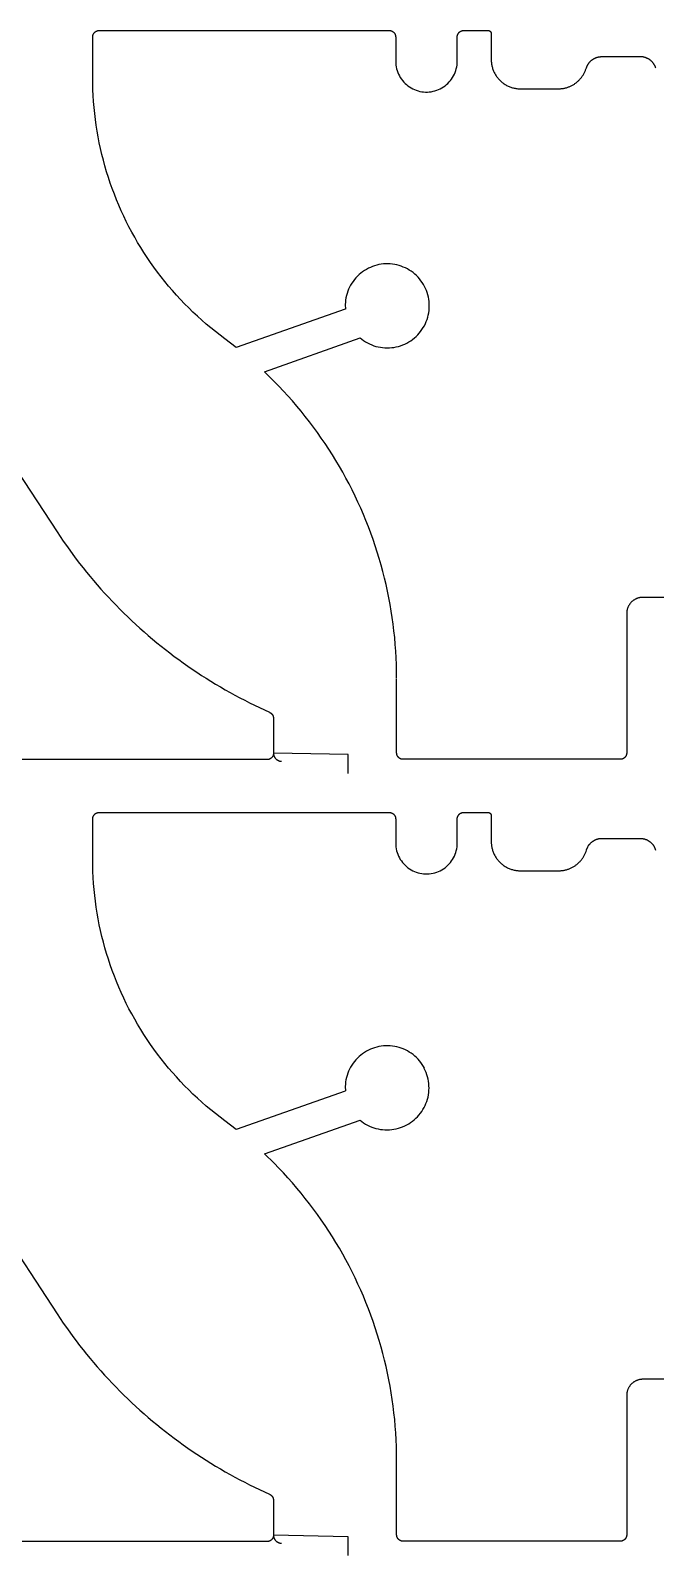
# Model space of a CAD drawing. Extents: x 15 to 3256, y 15 to 486.
# Drawn here: x 2785.3 to 2978.2, y 15 to 485.8 of the extents above; entities that cross this region are included whole.
import ezdxf

# ---------------------------------------------------------------- set-up
doc = ezdxf.new("R2010")
doc.units = 0

msp = doc.modelspace()

# ---------------------------------------------------------------- linework, layer by layer
at = {"layer": 'Layer 0', "color": 1}
for p, q in [((2806.5, 485.800018), (2896, 485.800018)), ((2919, 485.800018), (2926.5, 485.800018)), ((2804.5, 471.200012), (2804.5, 483.800018)), ((2898, 483.800018), (2898, 476.300018)), ((2917, 476.300018), (2917, 483.800018)), ((2927.5, 484.800018), (2927.5, 476.800018)), ((2961.600098, 477.800018), (2973.400146, 477.800018)), ((2936.5, 467.800018), (2948.199951, 467.800018)), ((2882.400146, 399.800018), (2848.800049, 387.899994)), ((2857.5, 380.399994), (2887, 390.899994)), ((2848.800049, 387.899994), (2845.300049, 390.600006)), ((2770, 366.899994), (2793.5, 331)), ((3016.300049, 310.800018), (2974.300049, 310.800018)), ((2969.300049, 305.800018), (2969.300049, 262.800018)), ((2898.300049, 262.800018), (2898.300049, 285.800018)), ((2860.300049, 273.5), (2860.300049, 262.700012)), ((2858.300049, 260.700012), (2771.800049, 260.700012)), ((2883.300049, 262.300018), (2860.300049, 262.700012)), ((2883.300049, 256.399994), (2883.300049, 262.300018)), ((2967.300049, 260.800018), (2900.300049, 260.800018)), ((2804.5, 229.800003), (2804.5, 242.400009)), ((2806.5, 244.400009), (2896, 244.400009)), ((2898, 242.400009), (2898, 234.900009)), ((2917, 234.900009), (2917, 242.400009)), ((2919, 244.400009), (2926.5, 244.400009)), ((2927.5, 243.400009), (2927.5, 235.400009)), ((2961.600098, 236.400009), (2973.400146, 236.400009)), ((2936.5, 226.400009), (2948.199951, 226.400009)), ((2882.400146, 158.400009), (2848.800049, 146.5)), ((2848.800049, 146.5), (2845.300049, 149.199997)), ((2857.5, 139), (2887, 149.400009)), ((2770, 125.5), (2793.5, 89.599998)), ((3016.300049, 69.400002), (2974.300049, 69.400002)), ((2969.300049, 64.400002), (2969.300049, 21.4)), ((2898.300049, 21.4), (2898.300049, 44.400002)), ((2860.300049, 32.100002), (2860.300049, 21.300001)), ((2858.300049, 19.300001), (2771.800049, 19.300001)), ((2883.300049, 20.800001), (2860.300049, 21.300001)), ((2883.300049, 15), (2883.300049, 20.800001)), ((2967.300049, 19.4), (2900.300049, 19.4))]:
    msp.add_line(p, q, dxfattribs=at)
for points in [[(2804.5, 483.800018), (2804.500977, 483.861603), (2804.503906, 483.923126), (2804.508545, 483.984558), (2804.515137, 484.045807), (2804.523682, 484.106812), (2804.533936, 484.167511), (2804.546387, 484.227875), (2804.560303, 484.287842), (2804.576416, 484.347351), (2804.593994, 484.406311), (2804.61377, 484.464722), (2804.63501, 484.522491), (2804.658203, 484.57959), (2804.683105, 484.635925), (2804.709717, 484.691498), (2804.738037, 484.746216), (2804.768066, 484.800018), (2804.799561, 484.852875), (2804.832764, 484.904755), (2804.867676, 484.955566), (2804.904053, 485.00528), (2804.941895, 485.053864), (2804.981201, 485.101257), (2805.021973, 485.1474), (2805.064209, 485.192291), (2805.107666, 485.23584), (2805.152588, 485.278046), (2805.19873, 485.318817), (2805.246094, 485.358185), (2805.294678, 485.396057), (2805.344482, 485.432404), (2805.395264, 485.467224), (2805.447021, 485.500458), (2805.5, 485.532074), (2805.553711, 485.562042), (2805.608398, 485.590332), (2805.664063, 485.616943), (2805.720459, 485.641815), (2805.777588, 485.664948), (2805.835205, 485.68634), (2805.893799, 485.705902), (2805.952637, 485.723663), (2806.012207, 485.739624), (2806.072021, 485.753723), (2806.132568, 485.765961), (2806.193115, 485.776337), (2806.25415, 485.784851), (2806.31543, 485.791473), (2806.376953, 485.796234), (2806.5, 485.800018)], [(2896, 485.800018), (2896.061523, 485.799072), (2896.123047, 485.796234), (2896.184326, 485.791504), (2896.245605, 485.784882), (2896.306641, 485.776367), (2896.367188, 485.766022), (2896.42749, 485.753784), (2896.487549, 485.739685), (2896.546875, 485.723755), (2896.605957, 485.706024), (2896.664307, 485.686462), (2896.721924, 485.665131), (2896.779053, 485.642029), (2896.835449, 485.617188), (2896.890869, 485.590607), (2896.945557, 485.562347), (2896.999512, 485.53241), (2897.052246, 485.500824), (2897.104004, 485.467651), (2897.154785, 485.432861), (2897.20459, 485.396545), (2897.253174, 485.358734), (2897.300537, 485.319427), (2897.34668, 485.278687), (2897.391602, 485.236542), (2897.435059, 485.193024), (2897.477295, 485.148193), (2897.518066, 485.102081), (2897.557373, 485.054749), (2897.595215, 485.006226), (2897.631592, 484.956573), (2897.666504, 484.905792), (2897.699707, 484.854004), (2897.731445, 484.801178), (2897.761475, 484.747437), (2897.789795, 484.69278), (2897.816406, 484.637268), (2897.841309, 484.580963), (2897.864502, 484.523926), (2897.885742, 484.466217), (2897.905273, 484.407867), (2897.923096, 484.348938), (2897.939209, 484.28949), (2897.953369, 484.229584), (2897.965576, 484.16925), (2897.976074, 484.108582), (2897.984619, 484.047638), (2897.991211, 483.98645), (2897.996094, 483.925079), (2898, 483.802032)], [(2917, 483.800018), (2917.000977, 483.861603), (2917.003906, 483.923126), (2917.008545, 483.984558), (2917.015137, 484.045807), (2917.023682, 484.106812), (2917.033936, 484.167511), (2917.046387, 484.227875), (2917.060303, 484.287842), (2917.076416, 484.347351), (2917.093994, 484.406311), (2917.11377, 484.464722), (2917.13501, 484.522491), (2917.158203, 484.57959), (2917.183105, 484.635925), (2917.209717, 484.691498), (2917.238037, 484.746216), (2917.268066, 484.800018), (2917.299561, 484.852875), (2917.332764, 484.904755), (2917.367676, 484.955566), (2917.404053, 485.00528), (2917.441895, 485.053864), (2917.481201, 485.101257), (2917.521973, 485.1474), (2917.564209, 485.192291), (2917.607666, 485.23584), (2917.652588, 485.278046), (2917.69873, 485.318817), (2917.746094, 485.358185), (2917.794678, 485.396057), (2917.844482, 485.432404), (2917.895264, 485.467224), (2917.947021, 485.500458), (2918, 485.532074), (2918.053711, 485.562042), (2918.108398, 485.590332), (2918.164063, 485.616943), (2918.220459, 485.641815), (2918.277588, 485.664948), (2918.335205, 485.68634), (2918.393799, 485.705902), (2918.452637, 485.723663), (2918.512207, 485.739624), (2918.572021, 485.753723), (2918.632568, 485.765961), (2918.693115, 485.776337), (2918.75415, 485.784851), (2918.81543, 485.791473), (2918.876953, 485.796234), (2919, 485.800018)], [(2926.5, 485.800018), (2926.530762, 485.79953), (2926.561523, 485.798126), (2926.592285, 485.795746), (2926.622803, 485.79245), (2926.65332, 485.788208), (2926.683594, 485.78302), (2926.713867, 485.776886), (2926.743652, 485.769867), (2926.773438, 485.761902), (2926.802979, 485.753021), (2926.832031, 485.743256), (2926.861084, 485.732574), (2926.889648, 485.721039), (2926.917725, 485.708588), (2926.945557, 485.695313), (2926.9729, 485.681183), (2926.999756, 485.666199), (2927.026123, 485.650421), (2927.052002, 485.63382), (2927.077393, 485.616455), (2927.102295, 485.598297), (2927.126465, 485.579376), (2927.150391, 485.559723), (2927.17334, 485.539337), (2927.195801, 485.51828), (2927.217529, 485.496521), (2927.23877, 485.474121), (2927.259033, 485.45105), (2927.278809, 485.427399), (2927.297607, 485.403137), (2927.315918, 485.378296), (2927.333252, 485.352905), (2927.349854, 485.326996), (2927.365723, 485.300598), (2927.380615, 485.273712), (2927.394775, 485.246399), (2927.408203, 485.218628), (2927.420654, 485.190491), (2927.432129, 485.161987), (2927.442871, 485.133118), (2927.452637, 485.103943), (2927.46167, 485.074493), (2927.469482, 485.044769), (2927.476563, 485.014801), (2927.48291, 484.98465), (2927.488037, 484.954315), (2927.492188, 484.923828), (2927.495605, 484.893219), (2927.498047, 484.862549), (2927.5, 484.801025)], [(2898, 476.300018), (2898.018066, 475.714996), (2898.072021, 475.132202), (2898.161865, 474.553833), (2898.287109, 473.982117), (2898.447266, 473.419189), (2898.641846, 472.867188), (2898.870117, 472.328217), (2899.131104, 471.804321), (2899.423828, 471.297485), (2899.747314, 470.809631), (2900.100098, 470.342651), (2900.480957, 469.898254), (2900.888428, 469.478149), (2901.321045, 469.083984), (2901.7771, 468.717163), (2902.255127, 468.37915), (2902.752686, 468.071198), (2903.268555, 467.794464), (2903.800293, 467.550049), (2904.346191, 467.338806), (2904.904053, 467.161621), (2905.47168, 467.019073), (2906.047119, 466.911804), (2906.62793, 466.840118), (2907.212158, 466.804382), (2907.797363, 466.804688), (2908.381592, 466.841003), (2908.962402, 466.913239), (2909.537598, 467.021118), (2910.105225, 467.164185), (2910.662842, 467.341949), (2911.208496, 467.553741), (2911.73999, 467.798706), (2912.255371, 468.075928), (2912.75293, 468.384369), (2913.230469, 468.72287), (2913.686035, 469.090149), (2914.118408, 469.484772), (2914.525391, 469.905243), (2914.906006, 470.350006), (2915.258301, 470.817383), (2915.581055, 471.305542), (2915.873291, 471.812653), (2916.133789, 472.336792), (2916.361572, 472.876007), (2916.55542, 473.428192), (2916.715088, 473.991272), (2916.839844, 474.563141), (2916.929199, 475.141571), (2917, 476.309509)], [(2927.5, 476.800018), (2927.50415, 476.522858), (2927.51709, 476.245972), (2927.53833, 475.969604), (2927.568115, 475.694031), (2927.606445, 475.419495), (2927.65332, 475.146271), (2927.708252, 474.874634), (2927.771729, 474.604797), (2927.843506, 474.337067), (2927.923584, 474.071655), (2928.011719, 473.808838), (2928.107666, 473.548859), (2928.211914, 473.291962), (2928.32373, 473.038391), (2928.443604, 472.788391), (2928.570801, 472.542175), (2928.705811, 472.300018), (2928.848145, 472.062134), (2928.997559, 471.828735), (2929.154297, 471.600067), (2929.317871, 471.376312), (2929.488281, 471.157715), (2929.665283, 470.944458), (2929.848877, 470.736755), (2930.038818, 470.534821), (2930.234863, 470.338806), (2930.436768, 470.148956), (2930.644531, 469.965393), (2930.857666, 469.7883), (2931.076172, 469.617859), (2931.300049, 469.454254), (2931.528809, 469.297607), (2931.762207, 469.148071), (2932, 469.005798), (2932.242188, 468.870911), (2932.488281, 468.743561), (2932.738281, 468.62384), (2932.991943, 468.511871), (2933.248779, 468.407776), (2933.508789, 468.311646), (2933.771729, 468.223541), (2934.037109, 468.143585), (2934.304688, 468.071838), (2934.574463, 468.008392), (2934.846191, 467.953278), (2935.119385, 467.906525), (2935.394043, 467.868225), (2935.669678, 467.838409), (2935.946045, 467.817078), (2936.5, 467.800018)], [(2956.900146, 474.299988), (2956.938721, 474.415802), (2956.97998, 474.53064), (2957.02417, 474.644409), (2957.071289, 474.75705), (2957.121094, 474.8685), (2957.173584, 474.978668), (2957.229004, 475.087524), (2957.286865, 475.194946), (2957.347412, 475.300934), (2957.410645, 475.405365), (2957.476318, 475.50824), (2957.544678, 475.609406), (2957.615234, 475.708893), (2957.688477, 475.80658), (2957.76416, 475.902435), (2957.842041, 475.996399), (2957.922363, 476.088379), (2958.004639, 476.178375), (2958.089355, 476.266266), (2958.17627, 476.352081), (2958.265137, 476.435699), (2958.356201, 476.51709), (2958.448975, 476.596191), (2958.543945, 476.672974), (2958.640625, 476.747406), (2958.739258, 476.819427), (2958.8396, 476.888947), (2958.94165, 476.955994), (2959.045166, 477.020508), (2959.150391, 477.082428), (2959.25708, 477.141724), (2959.365234, 477.198334), (2959.474854, 477.252289), (2959.585449, 477.303497), (2959.69751, 477.351959), (2959.810791, 477.397644), (2959.925049, 477.440491), (2960.040527, 477.48053), (2960.156738, 477.51767), (2960.273926, 477.551941), (2960.391846, 477.583282), (2960.510498, 477.611725), (2960.629883, 477.637207), (2960.749756, 477.659729), (2960.870361, 477.67926), (2960.991211, 477.695831), (2961.112549, 477.709381), (2961.234131, 477.71994), (2961.355957, 477.727509), (2961.600098, 477.733521)], [(2973.400146, 477.800018), (2973.524414, 477.798462), (2973.648682, 477.793854), (2973.772705, 477.786133), (2973.896484, 477.77533), (2974.02002, 477.761444), (2974.143311, 477.744507), (2974.265869, 477.724487), (2974.387939, 477.701447), (2974.509521, 477.675385), (2974.630371, 477.646301), (2974.750488, 477.614227), (2974.869873, 477.579163), (2974.988037, 477.541138), (2975.105469, 477.500214), (2975.221924, 477.45636), (2975.336914, 477.409637), (2975.450928, 477.360077), (2975.563721, 477.307678), (2975.675049, 477.252502), (2975.785156, 477.19458), (2975.893555, 477.133942), (2976.000488, 477.070618), (2976.105957, 477.004639), (2976.209473, 476.936096), (2976.311523, 476.86496), (2976.411621, 476.791351), (2976.51001, 476.71524), (2976.606445, 476.636719), (2976.700684, 476.555847), (2976.792969, 476.472626), (2976.883301, 476.387146), (2976.971436, 476.299469), (2977.057373, 476.209595), (2977.140869, 476.117645), (2977.222168, 476.023621), (2977.30127, 475.927612), (2977.377686, 475.829681), (2977.451904, 475.729858), (2977.523438, 475.628235), (2977.592529, 475.524872), (2977.658936, 475.4198), (2977.722656, 475.313141), (2977.783691, 475.204895), (2977.842285, 475.095184), (2977.897949, 474.98407), (2977.950928, 474.871582), (2978.000977, 474.757813), (2978.048096, 474.642822), (2978.092529, 474.526733), (2978.172607, 474.291351)], [(2845.299805, 390.600098), (2843.828613, 391.70163), (2842.37793, 392.830048), (2840.948242, 393.984894), (2839.539795, 395.165833), (2838.153564, 396.372467), (2836.789551, 397.60437), (2835.448486, 398.861115), (2834.130859, 400.142303), (2832.836914, 401.44751), (2831.567139, 402.776245), (2830.322021, 404.128113), (2829.102051, 405.502625), (2827.907227, 406.899323), (2826.738525, 408.317719), (2825.596191, 409.757385), (2824.480225, 411.217804), (2823.391602, 412.698456), (2822.330078, 414.198883), (2821.296387, 415.718567), (2820.291016, 417.256989), (2819.313721, 418.813629), (2818.365479, 420.387939), (2817.446289, 421.979431), (2816.556396, 423.587555), (2815.696289, 425.211761), (2814.866211, 426.851501), (2814.066162, 428.506195), (2813.296875, 430.175323), (2812.55835, 431.858307), (2811.851074, 433.554596), (2811.174805, 435.26358), (2810.530029, 436.98468), (2809.917236, 438.717377), (2809.336182, 440.461029), (2808.787354, 442.215057), (2808.270996, 443.978882), (2807.786865, 445.751892), (2807.335693, 447.533508), (2806.916992, 449.32312), (2806.531494, 451.120117), (2806.178955, 452.923889), (2805.859863, 454.733856), (2805.57373, 456.549347), (2805.321289, 458.369812), (2805.102295, 460.194611), (2804.916748, 462.023132), (2804.764893, 463.854736), (2804.646729, 465.688812), (2804.5625, 467.52478), (2804.494873, 471.200012)], [(2948.199951, 467.800018), (2948.427734, 467.802887), (2948.655273, 467.811554), (2948.882813, 467.825958), (2949.109619, 467.8461), (2949.335938, 467.872009), (2949.561523, 467.903625), (2949.786377, 467.940948), (2950.01001, 467.983917), (2950.232666, 468.032562), (2950.453857, 468.086823), (2950.673584, 468.146667), (2950.891846, 468.212036), (2951.108398, 468.282928), (2951.322998, 468.359283), (2951.535645, 468.44104), (2951.746338, 468.528137), (2951.954346, 468.620544), (2952.160156, 468.718201), (2952.363525, 468.821014), (2952.564209, 468.928955), (2952.761963, 469.041931), (2952.956787, 469.159912), (2953.148682, 469.282745), (2953.337402, 469.4104), (2953.522705, 469.542816), (2953.704834, 469.679871), (2953.883301, 469.821472), (2954.058105, 469.96756), (2954.229004, 470.118011), (2954.39624, 470.272766), (2954.55957, 470.431671), (2954.71875, 470.594696), (2954.873779, 470.761658), (2955.024414, 470.932526), (2955.170654, 471.107117), (2955.3125, 471.2854), (2955.449951, 471.467163), (2955.58252, 471.652374), (2955.710449, 471.840881), (2955.833496, 472.032562), (2955.95166, 472.227295), (2956.064941, 472.424988), (2956.173096, 472.625458), (2956.276367, 472.828583), (2956.374268, 473.034271), (2956.467041, 473.242371), (2956.554443, 473.452759), (2956.636475, 473.665283), (2956.713135, 473.879822), (2956.849854, 474.314392)], [(2906.899902, 406.800018), (2906.561279, 407.408356), (2906.190674, 407.99765), (2905.789063, 408.566223), (2905.357422, 409.112427), (2904.897217, 409.634674), (2904.409424, 410.1315), (2903.895996, 410.60144), (2903.35791, 411.043121), (2902.796875, 411.455322), (2902.2146, 411.836823), (2901.612549, 412.186523), (2900.992676, 412.503448), (2900.356689, 412.786652), (2899.706543, 413.035309), (2899.043945, 413.248749), (2898.37085, 413.426331), (2897.689209, 413.567535), (2897.000977, 413.671967), (2896.307861, 413.739319), (2895.612549, 413.769409), (2894.91626, 413.762146), (2894.22168, 413.717529), (2893.530273, 413.635712), (2892.844482, 413.516907), (2892.165771, 413.361481), (2891.496582, 413.169891), (2890.838623, 412.942657), (2890.193604, 412.68045), (2889.563721, 412.384003), (2888.950684, 412.05423), (2888.356201, 411.692017), (2887.781982, 411.298431), (2887.229736, 410.874603), (2886.700928, 410.421753), (2886.197266, 409.941193), (2885.719971, 409.434296), (2885.270752, 408.902527), (2884.850586, 408.347412), (2884.460938, 407.770569), (2884.102783, 407.173676), (2883.7771, 406.55838), (2883.484863, 405.926514), (2883.227051, 405.279877), (2883.00415, 404.620361), (2882.817139, 403.949799), (2882.66626, 403.270203), (2882.552002, 402.583466), (2882.474854, 401.891602), (2882.434814, 401.196594), (2882.467041, 399.805176)], [(2887.000244, 390.899933), (2887.547119, 390.460815), (2888.116943, 390.051819), (2888.707764, 389.674225), (2889.318359, 389.329071), (2889.946777, 389.017395), (2890.59082, 388.740112), (2891.249023, 388.498016), (2891.919434, 388.291809), (2892.600098, 388.122101), (2893.288574, 387.98938), (2893.983398, 387.894073), (2894.682373, 387.836395), (2895.383545, 387.816559), (2896.084717, 387.834595), (2896.783691, 387.890472), (2897.47876, 387.984039), (2898.167969, 388.11499), (2898.848877, 388.282928), (2899.519775, 388.487427), (2900.178467, 388.727844), (2900.823486, 389.003479), (2901.452637, 389.313538), (2902.063965, 389.657135), (2902.656006, 390.033234), (2903.226807, 390.440735), (2903.774658, 390.878479), (2904.29834, 391.345184), (2904.795898, 391.839478), (2905.265869, 392.359894), (2905.707275, 392.904968), (2906.118652, 393.473053), (2906.498535, 394.062531), (2906.846191, 394.671661), (2907.1604, 395.298676), (2907.44043, 395.941772), (2907.685059, 396.598999), (2907.894043, 397.268524), (2908.066406, 397.948334), (2908.201904, 398.636475), (2908.300049, 399.330902), (2908.360596, 400.029663), (2908.383301, 400.730621), (2908.368164, 401.431824), (2908.315186, 402.131165), (2908.224365, 402.826599), (2908.096191, 403.516144), (2907.931152, 404.197784), (2907.729248, 404.869476), (2907.491455, 405.529297), (2906.911133, 406.805664)], [(2898.300049, 285.930023), (2898.28125, 288.004242), (2898.229736, 290.077881), (2898.144775, 292.150421), (2898.0271, 294.221375), (2897.876221, 296.290161), (2897.692139, 298.356293), (2897.475342, 300.41922), (2897.22583, 302.478424), (2896.943115, 304.533386), (2896.62793, 306.583588), (2896.280029, 308.628479), (2895.899414, 310.667572), (2895.486328, 312.700317), (2895.041016, 314.726227), (2894.563232, 316.744781), (2894.053467, 318.755432), (2893.511719, 320.757721), (2892.937988, 322.751099), (2892.33252, 324.735046), (2891.695557, 326.709106), (2891.0271, 328.672729), (2890.327393, 330.625458), (2889.59668, 332.566772), (2888.834961, 334.496185), (2888.042725, 336.413177), (2887.219971, 338.317322), (2886.366943, 340.208069), (2885.483643, 342.084961), (2884.570801, 343.94751), (2883.628174, 345.795288), (2882.65625, 347.627777), (2881.655029, 349.444519), (2880.625244, 351.245056), (2879.56665, 353.028931), (2878.47998, 354.795715), (2877.36499, 356.544891), (2876.222412, 358.276093), (2875.052246, 359.9888), (2873.85498, 361.682648), (2872.630615, 363.357178), (2871.379883, 365.011963), (2870.103027, 366.646576), (2868.800049, 368.26062), (2867.47168, 369.853638), (2866.11792, 371.425293), (2864.739258, 372.975128), (2863.335938, 374.502747), (2861.908447, 376.007813), (2860.457275, 377.489899), (2857.484863, 380.383728)], [(2793.5, 331), (2794.448242, 329.576538), (2795.412354, 328.163788), (2796.39209, 326.761871), (2797.387451, 325.371033), (2798.398193, 323.991394), (2799.424316, 322.623138), (2800.46582, 321.266449), (2801.522461, 319.921478), (2802.59375, 318.588409), (2803.680176, 317.267395), (2804.78125, 315.958618), (2805.896729, 314.662201), (2807.026855, 313.378357), (2808.171143, 312.107239), (2809.32959, 310.848969), (2810.501953, 309.60376), (2811.688477, 308.371704), (2812.888428, 307.153015), (2814.101807, 305.947784), (2815.328857, 304.756226), (2816.569092, 303.578461), (2817.822266, 302.414612), (2819.088379, 301.264832), (2820.367432, 300.129303), (2821.658936, 299.008148), (2822.963135, 297.901489), (2824.279297, 296.809479), (2825.60791, 295.732269), (2826.948242, 294.669952), (2828.300537, 293.622711), (2829.664307, 292.590637), (2831.039551, 291.573883), (2832.42627, 290.57254), (2833.82373, 289.586792), (2835.232422, 288.61673), (2836.651855, 287.662445), (2838.081787, 286.724121), (2839.521973, 285.801819), (2840.972656, 284.895691), (2842.43335, 284.005829), (2843.903809, 283.132355), (2845.383789, 282.27536), (2846.873535, 281.434998), (2848.372314, 280.611298), (2849.880371, 279.804443), (2851.397461, 279.014465), (2852.923096, 278.241516), (2854.457275, 277.485687), (2856, 276.747009), (2859.109619, 275.321564)], [(2974.300049, 310.800018), (2974.145996, 310.797638), (2973.992188, 310.790527), (2973.838623, 310.778687), (2973.685547, 310.762115), (2973.533203, 310.740845), (2973.381348, 310.714874), (2973.230469, 310.684265), (2973.080566, 310.649017), (2972.931641, 310.609131), (2972.78418, 310.564728), (2972.638184, 310.515778), (2972.493896, 310.462372), (2972.351074, 310.404541), (2972.210205, 310.342346), (2972.071289, 310.275848), (2971.93457, 310.205078), (2971.800049, 310.130157), (2971.667969, 310.051117), (2971.53833, 309.968018), (2971.411133, 309.881012), (2971.286865, 309.7901), (2971.165527, 309.695435), (2971.046875, 309.597046), (2970.931641, 309.495056), (2970.819336, 309.389587), (2970.710449, 309.280701), (2970.60498, 309.168488), (2970.50293, 309.053101), (2970.404541, 308.934631), (2970.310059, 308.813202), (2970.218994, 308.688904), (2970.13208, 308.561859), (2970.049072, 308.43219), (2969.969971, 308.300018), (2969.89502, 308.165497), (2969.824219, 308.028717), (2969.757813, 307.889832), (2969.695557, 307.748962), (2969.637695, 307.606232), (2969.584229, 307.461792), (2969.5354, 307.315796), (2969.490967, 307.168335), (2969.451172, 307.019592), (2969.415771, 306.86969), (2969.385254, 306.718781), (2969.359131, 306.566986), (2969.337891, 306.414459), (2969.321289, 306.261353), (2969.30957, 306.107819), (2969.300049, 305.800018)], [(2859.100098, 275.299988), (2859.140625, 275.281464), (2859.18042, 275.262024), (2859.219971, 275.241699), (2859.259277, 275.22049), (2859.297852, 275.198395), (2859.335938, 275.175446), (2859.373291, 275.151611), (2859.4104, 275.126953), (2859.446777, 275.101471), (2859.482666, 275.075165), (2859.518066, 275.048065), (2859.552734, 275.020172), (2859.58667, 274.991516), (2859.619873, 274.962097), (2859.652588, 274.931915), (2859.68457, 274.901001), (2859.71582, 274.869385), (2859.746582, 274.837067), (2859.776367, 274.804077), (2859.80542, 274.770416), (2859.83374, 274.736115), (2859.861084, 274.701172), (2859.887939, 274.665619), (2859.913818, 274.629456), (2859.938965, 274.592743), (2859.963135, 274.55545), (2859.986572, 274.517639), (2860.009033, 274.479309), (2860.030762, 274.44046), (2860.051514, 274.401154), (2860.071533, 274.361389), (2860.090332, 274.321167), (2860.108643, 274.280518), (2860.125732, 274.239502), (2860.141846, 274.19809), (2860.157227, 274.156342), (2860.171631, 274.114227), (2860.185059, 274.071808), (2860.197266, 274.029114), (2860.20874, 273.986145), (2860.219238, 273.942932), (2860.22876, 273.899475), (2860.237305, 273.855835), (2860.244873, 273.811981), (2860.251465, 273.768005), (2860.25708, 273.723877), (2860.261475, 273.679626), (2860.265137, 273.635315), (2860.267578, 273.590912), (2860.269775, 273.501984)], [(2860.300049, 262.702026), (2860.299072, 262.640381), (2860.296387, 262.578827), (2860.291748, 262.517365), (2860.285156, 262.456085), (2860.276611, 262.39502), (2860.266357, 262.334259), (2860.25415, 262.273834), (2860.23999, 262.213837), (2860.224121, 262.154297), (2860.206543, 262.095245), (2860.186768, 262.036804), (2860.165527, 261.978973), (2860.142334, 261.921814), (2860.117676, 261.865417), (2860.091064, 261.809814), (2860.062744, 261.755035), (2860.032715, 261.701172), (2860.001221, 261.648254), (2859.968018, 261.596344), (2859.933105, 261.545471), (2859.896729, 261.495697), (2859.858887, 261.447052), (2859.81958, 261.399628), (2859.778809, 261.353424), (2859.736572, 261.308472), (2859.693115, 261.264862), (2859.648193, 261.222626), (2859.602051, 261.181793), (2859.554688, 261.142395), (2859.505859, 261.104492), (2859.456299, 261.068085), (2859.405518, 261.033234), (2859.353516, 260.999939), (2859.300537, 260.968292), (2859.246826, 260.938293), (2859.192139, 260.909943), (2859.136475, 260.883301), (2859.080078, 260.858398), (2859.022949, 260.835236), (2858.965088, 260.813843), (2858.906738, 260.79425), (2858.847656, 260.776459), (2858.788086, 260.760498), (2858.728271, 260.746368), (2858.667725, 260.7341), (2858.606934, 260.723724), (2858.545898, 260.715179), (2858.484619, 260.708557), (2858.42334, 260.703796), (2858.300049, 260.700012)], [(2860.300049, 262.700012), (2860.30127, 262.623016), (2860.304688, 262.546112), (2860.310791, 262.46933), (2860.319092, 262.392792), (2860.32959, 262.316528), (2860.342529, 262.240631), (2860.35791, 262.165192), (2860.375488, 262.09024), (2860.395508, 262.015869), (2860.417725, 261.942139), (2860.442139, 261.869141), (2860.46875, 261.796906), (2860.497803, 261.725555), (2860.528809, 261.655121), (2860.562256, 261.585663), (2860.597412, 261.517273), (2860.63501, 261.450012), (2860.674561, 261.383942), (2860.716064, 261.319092), (2860.759521, 261.255585), (2860.804932, 261.19342), (2860.852295, 261.13269), (2860.901611, 261.073456), (2860.952637, 261.015778), (2861.005371, 260.959686), (2861.059814, 260.905243), (2861.115723, 260.852478), (2861.173584, 260.801514), (2861.232666, 260.752319), (2861.293457, 260.704987), (2861.355713, 260.659515), (2861.419189, 260.615997), (2861.483887, 260.574463), (2861.550049, 260.534943), (2861.617432, 260.497498), (2861.685791, 260.462097), (2861.755127, 260.428864), (2861.825684, 260.397736), (2861.896973, 260.368835), (2861.969238, 260.342133), (2862.042236, 260.317657), (2862.115967, 260.295441), (2862.190186, 260.275513), (2862.265137, 260.257904), (2862.340576, 260.242584), (2862.416504, 260.229614), (2862.49292, 260.218964), (2862.569336, 260.210663), (2862.64624, 260.204742), (2862.800049, 260.200012)], [(2900.300049, 260.800018), (2900.238525, 260.800964), (2900.177002, 260.803802), (2900.115479, 260.808563), (2900.054199, 260.815186), (2899.993164, 260.8237), (2899.932617, 260.834076), (2899.87207, 260.846313), (2899.812256, 260.860413), (2899.752686, 260.876373), (2899.693848, 260.894135), (2899.635254, 260.913696), (2899.577637, 260.935089), (2899.520508, 260.958221), (2899.464111, 260.983093), (2899.408691, 261.009705), (2899.35376, 261.037994), (2899.300049, 261.067963), (2899.24707, 261.099579), (2899.195313, 261.132813), (2899.144531, 261.167633), (2899.094727, 261.203979), (2899.046143, 261.241852), (2898.998779, 261.281219), (2898.952637, 261.321991), (2898.907715, 261.364197), (2898.864258, 261.407745), (2898.822021, 261.452637), (2898.78125, 261.498779), (2898.741943, 261.546173), (2898.704102, 261.594757), (2898.667725, 261.64447), (2898.632813, 261.695282), (2898.599609, 261.747162), (2898.568115, 261.800018), (2898.538086, 261.853821), (2898.509766, 261.908539), (2898.483154, 261.964111), (2898.458252, 262.020447), (2898.435059, 262.077545), (2898.413818, 262.135315), (2898.394287, 262.193726), (2898.376465, 262.252686), (2898.360352, 262.312195), (2898.346436, 262.372162), (2898.333984, 262.432526), (2898.32373, 262.493225), (2898.315186, 262.55423), (2898.308594, 262.615479), (2898.303955, 262.67688), (2898.300049, 262.800018)], [(2969.300049, 262.802032), (2969.299072, 262.740387), (2969.296387, 262.678833), (2969.291748, 262.617371), (2969.285156, 262.556091), (2969.276611, 262.495026), (2969.266357, 262.434265), (2969.25415, 262.37384), (2969.23999, 262.313843), (2969.224121, 262.254303), (2969.206543, 262.195251), (2969.186768, 262.13681), (2969.165527, 262.078979), (2969.142334, 262.02182), (2969.117676, 261.965424), (2969.091064, 261.909821), (2969.062744, 261.855042), (2969.032715, 261.801178), (2969.001221, 261.74826), (2968.968018, 261.69635), (2968.933105, 261.645477), (2968.896729, 261.595703), (2968.858887, 261.547058), (2968.81958, 261.499634), (2968.778809, 261.45343), (2968.736572, 261.408478), (2968.693115, 261.364868), (2968.648193, 261.322632), (2968.602051, 261.281799), (2968.554688, 261.242401), (2968.505859, 261.204498), (2968.456299, 261.168091), (2968.405518, 261.13324), (2968.353516, 261.099945), (2968.300537, 261.068298), (2968.246826, 261.0383), (2968.192139, 261.009949), (2968.136475, 260.983307), (2968.080078, 260.958405), (2968.022949, 260.935242), (2967.965088, 260.913849), (2967.906738, 260.894257), (2967.847656, 260.876465), (2967.788086, 260.860504), (2967.728271, 260.846375), (2967.667725, 260.834106), (2967.606934, 260.82373), (2967.545898, 260.815186), (2967.484619, 260.808563), (2967.42334, 260.803802), (2967.300049, 260.800018)], [(2804.5, 242.400009), (2804.500977, 242.461594), (2804.503906, 242.523132), (2804.508545, 242.584549), (2804.515137, 242.645782), (2804.523682, 242.706787), (2804.533936, 242.767502), (2804.546387, 242.827881), (2804.560303, 242.887833), (2804.576416, 242.947327), (2804.593994, 243.006317), (2804.61377, 243.064713), (2804.63501, 243.122498), (2804.658203, 243.179581), (2804.683105, 243.235931), (2804.709717, 243.291489), (2804.738037, 243.346191), (2804.768066, 243.400009), (2804.799561, 243.452866), (2804.832764, 243.50473), (2804.867676, 243.555557), (2804.904053, 243.60527), (2804.941895, 243.653854), (2804.981201, 243.701248), (2805.021973, 243.747391), (2805.064209, 243.792282), (2805.107666, 243.835831), (2805.152588, 243.878021), (2805.19873, 243.918823), (2805.246094, 243.958176), (2805.294678, 243.996048), (2805.344482, 244.032394), (2805.395264, 244.067215), (2805.447021, 244.100449), (2805.5, 244.132065), (2805.553711, 244.162033), (2805.608398, 244.190338), (2805.664063, 244.216934), (2805.720459, 244.241821), (2805.777588, 244.264954), (2805.835205, 244.286316), (2805.893799, 244.305893), (2805.952637, 244.323654), (2806.012207, 244.3396), (2806.072021, 244.353699), (2806.132568, 244.365952), (2806.193115, 244.376343), (2806.25415, 244.384842), (2806.31543, 244.391479), (2806.376953, 244.39621), (2806.5, 244.400009)], [(2896, 244.400009), (2896.061523, 244.399063), (2896.123047, 244.396225), (2896.184326, 244.391495), (2896.245605, 244.384872), (2896.306641, 244.376373), (2896.367188, 244.365997), (2896.42749, 244.35376), (2896.487549, 244.339676), (2896.546875, 244.323761), (2896.605957, 244.306015), (2896.664307, 244.286469), (2896.721924, 244.265121), (2896.779053, 244.24202), (2896.835449, 244.217163), (2896.890869, 244.190598), (2896.945557, 244.162323), (2896.999512, 244.132401), (2897.052246, 244.100815), (2897.104004, 244.067627), (2897.154785, 244.032852), (2897.20459, 243.996536), (2897.253174, 243.95871), (2897.300537, 243.919403), (2897.34668, 243.878662), (2897.391602, 243.836517), (2897.435059, 243.793015), (2897.477295, 243.748184), (2897.518066, 243.702072), (2897.557373, 243.654739), (2897.595215, 243.606216), (2897.631592, 243.556549), (2897.666504, 243.505783), (2897.699707, 243.453979), (2897.731445, 243.401169), (2897.761475, 243.347412), (2897.789795, 243.292755), (2897.816406, 243.237244), (2897.841309, 243.180954), (2897.864502, 243.123917), (2897.885742, 243.066193), (2897.905518, 243.007843), (2897.923096, 242.948914), (2897.939209, 242.889465), (2897.953369, 242.829559), (2897.965576, 242.769241), (2897.976074, 242.708572), (2897.984619, 242.647614), (2897.991211, 242.586426), (2897.996094, 242.525055), (2898, 242.402008)], [(2917, 242.400009), (2917.000977, 242.461594), (2917.003906, 242.523132), (2917.008545, 242.584549), (2917.015137, 242.645782), (2917.023682, 242.706787), (2917.033936, 242.767502), (2917.046387, 242.827881), (2917.060303, 242.887833), (2917.076416, 242.947327), (2917.093994, 243.006317), (2917.11377, 243.064713), (2917.13501, 243.122498), (2917.158203, 243.179581), (2917.183105, 243.235931), (2917.209717, 243.291489), (2917.238037, 243.346191), (2917.268066, 243.400009), (2917.299561, 243.452866), (2917.332764, 243.50473), (2917.367676, 243.555557), (2917.404053, 243.60527), (2917.441895, 243.653854), (2917.481201, 243.701248), (2917.521973, 243.747391), (2917.564209, 243.792282), (2917.607666, 243.835831), (2917.652588, 243.878021), (2917.69873, 243.918823), (2917.746094, 243.958176), (2917.794678, 243.996048), (2917.844482, 244.032394), (2917.895264, 244.067215), (2917.947021, 244.100449), (2918, 244.132065), (2918.053711, 244.162033), (2918.108398, 244.190338), (2918.164063, 244.216934), (2918.220459, 244.241821), (2918.277588, 244.264954), (2918.335205, 244.286316), (2918.393799, 244.305893), (2918.452637, 244.323654), (2918.512207, 244.3396), (2918.572021, 244.353699), (2918.632568, 244.365952), (2918.693115, 244.376343), (2918.75415, 244.384842), (2918.81543, 244.391479), (2918.876953, 244.39621), (2919, 244.400009)], [(2926.5, 244.400009), (2926.530762, 244.399536), (2926.561523, 244.398117), (2926.592285, 244.395752), (2926.622803, 244.392441), (2926.65332, 244.388184), (2926.683594, 244.383011), (2926.713867, 244.376892), (2926.743652, 244.369843), (2926.773438, 244.361877), (2926.802979, 244.353012), (2926.832031, 244.343231), (2926.861084, 244.332565), (2926.889648, 244.321014), (2926.917725, 244.308594), (2926.945557, 244.295303), (2926.9729, 244.281174), (2926.999756, 244.266205), (2927.026123, 244.250412), (2927.052002, 244.233826), (2927.077393, 244.216431), (2927.102295, 244.198273), (2927.126465, 244.179367), (2927.150391, 244.159714), (2927.17334, 244.139343), (2927.195801, 244.118271), (2927.217529, 244.096512), (2927.23877, 244.074097), (2927.259033, 244.051041), (2927.278809, 244.027374), (2927.297607, 244.003113), (2927.315918, 243.978287), (2927.333252, 243.952896), (2927.349854, 243.927002), (2927.365723, 243.900589), (2927.380615, 243.873718), (2927.394775, 243.84639), (2927.408203, 243.818634), (2927.420654, 243.790482), (2927.432129, 243.761963), (2927.442871, 243.733109), (2927.452637, 243.703934), (2927.46167, 243.674469), (2927.469482, 243.644745), (2927.476563, 243.614792), (2927.48291, 243.584625), (2927.488037, 243.554291), (2927.492188, 243.523819), (2927.495605, 243.493225), (2927.498047, 243.46254), (2927.5, 243.401016)], [(2927.5, 235.400009), (2927.50415, 235.122849), (2927.51709, 234.845963), (2927.53833, 234.569595), (2927.568115, 234.294022), (2927.606445, 234.019485), (2927.65332, 233.746262), (2927.708252, 233.474609), (2927.771729, 233.204788), (2927.843506, 232.937042), (2927.923584, 232.671646), (2928.011719, 232.408813), (2928.107666, 232.148834), (2928.211914, 231.891937), (2928.32373, 231.638367), (2928.443604, 231.388367), (2928.570801, 231.142181), (2928.705811, 230.900009), (2928.848145, 230.662125), (2928.997559, 230.428726), (2929.154297, 230.200058), (2929.317871, 229.976303), (2929.488281, 229.757706), (2929.665283, 229.544449), (2929.848877, 229.336761), (2930.038818, 229.134811), (2930.234863, 228.938812), (2930.436768, 228.748932), (2930.644531, 228.565369), (2930.857666, 228.38829), (2931.076172, 228.217865), (2931.300049, 228.054245), (2931.528809, 227.897598), (2931.762207, 227.748062), (2932, 227.605789), (2932.242188, 227.470901), (2932.488281, 227.343552), (2932.738281, 227.223831), (2932.991943, 227.111862), (2933.248779, 227.007767), (2933.508789, 226.911621), (2933.771729, 226.823532), (2934.037109, 226.743591), (2934.304688, 226.671844), (2934.574463, 226.608383), (2934.846191, 226.553253), (2935.119385, 226.506531), (2935.394043, 226.468231), (2935.669678, 226.4384), (2935.946045, 226.417084), (2936.5, 226.400009)], [(2956.899902, 232.799988), (2956.936279, 232.918793), (2956.975342, 233.036652), (2957.017578, 233.153503), (2957.0625, 233.269287), (2957.110352, 233.383896), (2957.161133, 233.497299), (2957.2146, 233.60939), (2957.270752, 233.720123), (2957.329834, 233.829437), (2957.391602, 233.937241), (2957.455811, 234.043472), (2957.522949, 234.148087), (2957.592529, 234.250992), (2957.664551, 234.352142), (2957.739014, 234.451477), (2957.816162, 234.54892), (2957.895508, 234.644424), (2957.977295, 234.73793), (2958.061279, 234.829376), (2958.147705, 234.918701), (2958.236084, 235.005859), (2958.326904, 235.090775), (2958.419434, 235.173431), (2958.51416, 235.253754), (2958.611084, 235.331696), (2958.709473, 235.407211), (2958.810059, 235.480255), (2958.912354, 235.550781), (2959.016357, 235.618759), (2959.121826, 235.684113), (2959.229004, 235.746826), (2959.337891, 235.80687), (2959.447998, 235.864182), (2959.55957, 235.918747), (2959.672607, 235.97052), (2959.786621, 236.01947), (2959.9021, 236.065567), (2960.018555, 236.108795), (2960.135986, 236.149109), (2960.254395, 236.186493), (2960.373779, 236.220917), (2960.493896, 236.25238), (2960.614746, 236.280838), (2960.736328, 236.30629), (2960.858643, 236.328705), (2960.981201, 236.348083), (2961.104492, 236.36441), (2961.227783, 236.37767), (2961.351563, 236.387863), (2961.599854, 236.399002)], [(2973.400146, 236.400009), (2973.526367, 236.398422), (2973.652344, 236.393646), (2973.77832, 236.385681), (2973.904053, 236.374557), (2974.029297, 236.36026), (2974.154297, 236.342804), (2974.278809, 236.322205), (2974.402832, 236.298462), (2974.526123, 236.271606), (2974.648682, 236.241638), (2974.770264, 236.208603), (2974.891357, 236.172501), (2975.01123, 236.133362), (2975.130127, 236.091202), (2975.248047, 236.046051), (2975.364502, 235.99794), (2975.47998, 235.946915), (2975.593994, 235.89299), (2975.706787, 235.836197), (2975.817871, 235.776581), (2975.92749, 235.714188), (2976.035645, 235.649033), (2976.14209, 235.581192), (2976.246582, 235.510666), (2976.349365, 235.437531), (2976.450439, 235.361832), (2976.549316, 235.2836), (2976.646484, 235.202911), (2976.741211, 235.119781), (2976.833984, 235.034286), (2976.924805, 234.946487), (2977.013184, 234.85643), (2977.099121, 234.76416), (2977.182861, 234.669754), (2977.26416, 234.573257), (2977.343018, 234.474762), (2977.419189, 234.374283), (2977.493164, 234.271927), (2977.564209, 234.16774), (2977.632813, 234.061783), (2977.698486, 233.954132), (2977.761719, 233.844864), (2977.822021, 233.734024), (2977.879395, 233.621719), (2977.934082, 233.50798), (2977.98584, 233.392899), (2978.034668, 233.276566), (2978.080566, 233.159027), (2978.123291, 233.040359), (2978.200195, 232.799988)], [(2898, 234.900009), (2898.018066, 234.314987), (2898.072021, 233.732193), (2898.161865, 233.153839), (2898.287109, 232.582108), (2898.447266, 232.019165), (2898.641846, 231.467163), (2898.870117, 230.928192), (2899.131104, 230.404297), (2899.423828, 229.897476), (2899.747314, 229.409637), (2900.100098, 228.942627), (2900.480957, 228.498245), (2900.888428, 228.078156), (2901.321045, 227.68396), (2901.7771, 227.317154), (2902.255127, 226.979141), (2902.752686, 226.671188), (2903.268555, 226.39447), (2903.800293, 226.150024), (2904.346191, 225.938812), (2904.904053, 225.761597), (2905.47168, 225.61908), (2906.047119, 225.51178), (2906.62793, 225.440125), (2907.212158, 225.404373), (2907.797363, 225.404663), (2908.381592, 225.440994), (2908.962402, 225.513229), (2909.537598, 225.621109), (2910.105225, 225.764191), (2910.662842, 225.941956), (2911.208496, 226.153717), (2911.73999, 226.398682), (2912.255371, 226.675919), (2912.75293, 226.984375), (2913.230469, 227.322876), (2913.686035, 227.690125), (2914.118408, 228.084747), (2914.525391, 228.505249), (2914.906006, 228.950012), (2915.258301, 229.417358), (2915.581055, 229.905518), (2915.873291, 230.412643), (2916.133789, 230.936798), (2916.361572, 231.475983), (2916.55542, 232.028183), (2916.715088, 232.591278), (2916.839844, 233.163132), (2916.929199, 233.741577), (2917, 234.909515)], [(2948.199951, 226.399994), (2948.427246, 226.40033), (2948.654541, 226.406418), (2948.881592, 226.418243), (2949.108398, 226.435806), (2949.334473, 226.459076), (2949.560059, 226.488068), (2949.784668, 226.522736), (2950.008545, 226.563065), (2950.231201, 226.609039), (2950.452637, 226.660614), (2950.672607, 226.717773), (2950.891113, 226.780472), (2951.10791, 226.848663), (2951.323242, 226.922318), (2951.536377, 227.001389), (2951.747314, 227.085815), (2951.956299, 227.175537), (2952.162842, 227.270523), (2952.366943, 227.370682), (2952.568604, 227.475967), (2952.767334, 227.586319), (2952.963135, 227.701645), (2953.15625, 227.821884), (2953.345947, 227.94696), (2953.532715, 228.076797), (2953.716064, 228.211304), (2953.895752, 228.350403), (2954.072021, 228.493988), (2954.244629, 228.641983), (2954.413574, 228.794296), (2954.578369, 228.950836), (2954.739258, 229.111465), (2954.895996, 229.276123), (2955.048584, 229.444687), (2955.197021, 229.61705), (2955.34082, 229.793106), (2955.480225, 229.972733), (2955.61499, 230.155823), (2955.745117, 230.34227), (2955.870361, 230.531937), (2955.990967, 230.724701), (2956.106689, 230.920456), (2956.217285, 231.11908), (2956.322998, 231.320419), (2956.42334, 231.524368), (2956.518799, 231.730804), (2956.608643, 231.93956), (2956.693604, 232.150543), (2956.772949, 232.363586), (2956.915527, 232.795349)], [(2845.299805, 149.200089), (2843.828613, 150.301636), (2842.37793, 151.430038), (2840.948242, 152.5849), (2839.539795, 153.765839), (2838.153564, 154.972473), (2836.789551, 156.204376), (2835.448486, 157.461121), (2834.130859, 158.74231), (2832.836914, 160.047501), (2831.567139, 161.376251), (2830.322021, 162.728104), (2829.102051, 164.102615), (2827.907227, 165.499313), (2826.738525, 166.91774), (2825.596191, 168.357391), (2824.480225, 169.817795), (2823.391602, 171.298462), (2822.330078, 172.798889), (2821.296387, 174.318573), (2820.291016, 175.856995), (2819.313721, 177.41362), (2818.365479, 178.987961), (2817.446289, 180.579453), (2816.556396, 182.187561), (2815.696289, 183.811768), (2814.866211, 185.451492), (2814.066162, 187.106201), (2813.296875, 188.77533), (2812.55835, 190.458313), (2811.851074, 192.154587), (2811.174805, 193.863571), (2810.530029, 195.584702), (2809.917236, 197.317383), (2809.336182, 199.061035), (2808.787354, 200.815063), (2808.270996, 202.578888), (2807.786865, 204.351913), (2807.335693, 206.133514), (2806.916992, 207.923126), (2806.531494, 209.720123), (2806.178955, 211.523895), (2805.859863, 213.333847), (2805.57373, 215.149368), (2805.321289, 216.969818), (2805.102295, 218.794617), (2804.916748, 220.623123), (2804.764893, 222.454742), (2804.646729, 224.288834), (2804.5625, 226.124786), (2804.494873, 229.800003)], [(2906.899902, 165.399994), (2906.561279, 166.008331), (2906.190674, 166.597626), (2905.789063, 167.166199), (2905.357422, 167.712402), (2904.897217, 168.234665), (2904.409424, 168.731461), (2903.895996, 169.201401), (2903.35791, 169.643097), (2902.796875, 170.055283), (2902.2146, 170.436783), (2901.612549, 170.786499), (2900.992676, 171.103409), (2900.356689, 171.386612), (2899.706543, 171.6353), (2899.043945, 171.848724), (2898.37085, 172.026306), (2897.689209, 172.167511), (2897.000977, 172.271942), (2896.307861, 172.339294), (2895.612549, 172.36937), (2894.91626, 172.362106), (2894.22168, 172.31749), (2893.530273, 172.235672), (2892.844482, 172.116882), (2892.165771, 171.961456), (2891.496582, 171.769852), (2890.838623, 171.542618), (2890.193604, 171.280411), (2889.563721, 170.983994), (2888.950684, 170.65419), (2888.356201, 170.291977), (2887.781982, 169.898392), (2887.229736, 169.474564), (2886.700928, 169.021713), (2886.197266, 168.541153), (2885.719971, 168.034256), (2885.270752, 167.502502), (2884.850586, 166.947388), (2884.460938, 166.37056), (2884.102783, 165.773636), (2883.7771, 165.158356), (2883.484863, 164.526489), (2883.227051, 163.879852), (2883.00415, 163.220322), (2882.817139, 162.549789), (2882.66626, 161.870178), (2882.552002, 161.183441), (2882.474854, 160.491577), (2882.434814, 159.79657), (2882.467041, 158.405151)], [(2887.000244, 149.399902), (2887.549316, 148.968491), (2888.12085, 148.5672), (2888.713135, 148.197205), (2889.324463, 147.859543), (2889.953125, 147.555206), (2890.596924, 147.28508), (2891.254639, 147.049942), (2891.923828, 146.850464), (2892.602783, 146.68721), (2893.289551, 146.560684), (2893.982178, 146.471222), (2894.678711, 146.419098), (2895.376709, 146.404449), (2896.074707, 146.427338), (2896.770508, 146.487686), (2897.461914, 146.585312), (2898.147217, 146.719955), (2898.824219, 146.891205), (2899.490967, 147.098572), (2900.145752, 147.341461), (2900.786621, 147.619171), (2901.411377, 147.930908), (2902.018799, 148.275757), (2902.606445, 148.65274), (2903.17334, 149.060745), (2903.717285, 149.498611), (2904.237061, 149.965057), (2904.730957, 150.458755), (2905.197754, 150.978287), (2905.635742, 151.522125), (2906.043945, 152.088699), (2906.421143, 152.676407), (2906.766357, 153.283524), (2907.078369, 153.908295), (2907.356201, 154.54892), (2907.599609, 155.203568), (2907.807129, 155.870331), (2907.97876, 156.547287), (2908.113525, 157.232468), (2908.21167, 157.92392), (2908.272217, 158.619629), (2908.29541, 159.317596), (2908.281006, 160.015793), (2908.229248, 160.712219), (2908.140137, 161.404861), (2908.013916, 162.091705), (2907.85083, 162.770767), (2907.651611, 163.440109), (2907.416748, 164.097794), (2906.843018, 165.37059)], [(2898.300049, 44.530006), (2898.28125, 46.604214), (2898.229736, 48.67786), (2898.144775, 50.750416), (2898.0271, 52.821358), (2897.876221, 54.890152), (2897.692139, 56.956276), (2897.475342, 59.019207), (2897.22583, 61.078411), (2896.943115, 63.133373), (2896.62793, 65.183563), (2896.280029, 67.228462), (2895.899414, 69.267548), (2895.486328, 71.300308), (2895.041016, 73.326218), (2894.563232, 75.344757), (2894.053467, 77.355423), (2893.511719, 79.357697), (2892.937988, 81.351067), (2892.33252, 83.335037), (2891.695557, 85.30909), (2891.0271, 87.272728), (2890.327393, 89.225449), (2889.59668, 91.166763), (2888.834961, 93.096169), (2888.042725, 95.013168), (2887.219971, 96.91729), (2886.366943, 98.808044), (2885.483643, 100.684937), (2884.570801, 102.547508), (2883.628174, 104.395271), (2882.65625, 106.22776), (2881.655029, 108.044502), (2880.625244, 109.845047), (2879.56665, 111.628922), (2878.47998, 113.395691), (2877.36499, 115.144882), (2876.222412, 116.876068), (2875.052246, 118.588799), (2873.85498, 120.282646), (2872.630615, 121.957169), (2871.379883, 123.611954), (2870.103027, 125.246567), (2868.800049, 126.860596), (2867.47168, 128.453629), (2866.11792, 130.025269), (2864.739258, 131.575104), (2863.335938, 133.102737), (2861.908447, 134.607803), (2860.457275, 136.08989), (2857.484863, 138.983719)], [(2793.5, 89.600006), (2794.448242, 88.176559), (2795.412354, 86.763802), (2796.39209, 85.361908), (2797.387451, 83.971054), (2798.398193, 82.591408), (2799.424316, 81.22316), (2800.46582, 79.866463), (2801.522461, 78.521492), (2802.59375, 77.188423), (2803.680176, 75.867409), (2804.78125, 74.558624), (2805.896729, 73.26223), (2807.026855, 71.978386), (2808.171143, 70.70726), (2809.32959, 69.449005), (2810.501953, 68.203781), (2811.688477, 66.971733), (2812.888428, 65.753029), (2814.101807, 64.547821), (2815.328857, 63.356247), (2816.569092, 62.178467), (2817.822266, 61.014626), (2819.088379, 59.864868), (2820.367432, 58.729336), (2821.658936, 57.60817), (2822.963135, 56.501518), (2824.279297, 55.409512), (2825.60791, 54.332287), (2826.948242, 53.269981), (2828.300537, 52.222729), (2829.664307, 51.190659), (2831.039551, 50.173897), (2832.42627, 49.172573), (2833.82373, 48.186817), (2835.232422, 47.216743), (2836.651855, 46.262478), (2838.081787, 45.324142), (2839.521973, 44.401848), (2840.972656, 43.495712), (2842.43335, 42.605854), (2843.903809, 41.732376), (2845.383789, 40.875389), (2846.873535, 40.035007), (2848.372314, 39.211327), (2849.880371, 38.404457), (2851.397461, 37.614498), (2852.923096, 36.841545), (2854.457275, 36.085693), (2856, 35.347046), (2859.109619, 33.921589)], [(2974.300049, 69.400002), (2974.145996, 69.397629), (2973.992188, 69.390518), (2973.838623, 69.37867), (2973.685547, 69.362106), (2973.533203, 69.340828), (2973.381348, 69.314865), (2973.230469, 69.284241), (2973.080566, 69.248985), (2972.931641, 69.209129), (2972.78418, 69.164711), (2972.638184, 69.115776), (2972.493896, 69.062363), (2972.351074, 69.004524), (2972.210205, 68.942329), (2972.071289, 68.875816), (2971.93457, 68.805061), (2971.800049, 68.730125), (2971.667969, 68.651085), (2971.53833, 68.568016), (2971.411133, 68.480988), (2971.286865, 68.390083), (2971.165527, 68.295403), (2971.046875, 68.197029), (2970.931641, 68.095047), (2970.819336, 67.989563), (2970.710449, 67.880669), (2970.60498, 67.768478), (2970.50293, 67.653091), (2970.404541, 67.534622), (2970.310059, 67.413177), (2970.218994, 67.288872), (2970.13208, 67.161827), (2970.049072, 67.032166), (2969.969971, 66.900002), (2969.89502, 66.765472), (2969.824219, 66.628693), (2969.757813, 66.489807), (2969.695557, 66.348938), (2969.637695, 66.206215), (2969.584229, 66.061783), (2969.5354, 65.915771), (2969.490967, 65.768318), (2969.451172, 65.619576), (2969.415771, 65.469673), (2969.385254, 65.318756), (2969.359131, 65.166969), (2969.337891, 65.01445), (2969.321289, 64.861351), (2969.30957, 64.707817), (2969.300049, 64.400002)], [(2859.100098, 33.899986), (2859.140625, 33.881466), (2859.18042, 33.862034), (2859.219971, 33.841705), (2859.259033, 33.820492), (2859.297852, 33.798397), (2859.335938, 33.775436), (2859.373291, 33.751625), (2859.4104, 33.726971), (2859.446777, 33.701485), (2859.482666, 33.675182), (2859.518066, 33.648079), (2859.552734, 33.620186), (2859.58667, 33.591518), (2859.619873, 33.562088), (2859.652588, 33.531914), (2859.68457, 33.501011), (2859.71582, 33.469391), (2859.746582, 33.437073), (2859.776367, 33.404076), (2859.80542, 33.370415), (2859.83374, 33.336102), (2859.861084, 33.301163), (2859.887939, 33.265606), (2859.913818, 33.229462), (2859.938965, 33.192738), (2859.963135, 33.155457), (2859.986572, 33.117638), (2860.009033, 33.0793), (2860.030762, 33.040462), (2860.051514, 33.001148), (2860.071533, 32.961372), (2860.090576, 32.921158), (2860.108643, 32.880524), (2860.125732, 32.839493), (2860.141846, 32.798084), (2860.157227, 32.756321), (2860.171631, 32.714222), (2860.185059, 32.67181), (2860.197266, 32.629108), (2860.20874, 32.586136), (2860.219238, 32.542915), (2860.22876, 32.499466), (2860.237305, 32.455818), (2860.244873, 32.411983), (2860.251465, 32.367996), (2860.25708, 32.323868), (2860.261475, 32.279625), (2860.265137, 32.235294), (2860.267578, 32.190891), (2860.269775, 32.101971)], [(2860.300049, 21.302002), (2860.299072, 21.240372), (2860.296387, 21.178799), (2860.291748, 21.11734), (2860.285156, 21.056055), (2860.276611, 20.995001), (2860.266357, 20.934238), (2860.25415, 20.873821), (2860.23999, 20.81381), (2860.224121, 20.754261), (2860.206299, 20.695229), (2860.186768, 20.636772), (2860.165527, 20.578945), (2860.142334, 20.521803), (2860.117676, 20.465399), (2860.091064, 20.409788), (2860.062744, 20.355024), (2860.032715, 20.301157), (2860.001221, 20.248238), (2859.968018, 20.196318), (2859.933105, 20.145447), (2859.896729, 20.095671), (2859.858887, 20.047041), (2859.81958, 19.999599), (2859.778809, 19.953392), (2859.736572, 19.908466), (2859.693115, 19.864861), (2859.648193, 19.822618), (2859.602051, 19.781778), (2859.554688, 19.742382), (2859.505859, 19.704464), (2859.456299, 19.66806), (2859.405518, 19.633209), (2859.353516, 19.599939), (2859.300537, 19.568285), (2859.246826, 19.538275), (2859.192139, 19.509937), (2859.136475, 19.483301), (2859.080078, 19.458389), (2859.022949, 19.435226), (2858.965088, 19.413836), (2858.906738, 19.394236), (2858.847656, 19.376446), (2858.788086, 19.360483), (2858.728271, 19.346363), (2858.667725, 19.334099), (2858.606934, 19.3237), (2858.545898, 19.31518), (2858.484619, 19.308544), (2858.42334, 19.303799), (2858.300049, 19.300001)], [(2860.300049, 21.300001), (2860.30127, 21.223013), (2860.304688, 21.146099), (2860.310791, 21.06933), (2860.319092, 20.992781), (2860.32959, 20.916523), (2860.342529, 20.840628), (2860.35791, 20.765169), (2860.375488, 20.690218), (2860.395508, 20.615845), (2860.417725, 20.54212), (2860.442139, 20.469116), (2860.46875, 20.396898), (2860.497803, 20.325539), (2860.528809, 20.255102), (2860.562256, 20.185658), (2860.597412, 20.11727), (2860.63501, 20.050003), (2860.674561, 19.983923), (2860.716064, 19.91909), (2860.759521, 19.85557), (2860.804932, 19.793417), (2860.852295, 19.732695), (2860.901611, 19.673458), (2860.952637, 19.615765), (2861.005371, 19.559669), (2861.059814, 19.505224), (2861.115723, 19.452482), (2861.173584, 19.401491), (2861.232666, 19.352303), (2861.293457, 19.30496), (2861.355713, 19.259512), (2861.419189, 19.215998), (2861.483887, 19.174461), (2861.550049, 19.134939), (2861.617432, 19.097473), (2861.685791, 19.062096), (2861.755127, 19.028839), (2861.825684, 18.99774), (2861.896973, 18.968822), (2861.969238, 18.942118), (2862.042236, 18.917648), (2862.115967, 18.895439), (2862.190186, 18.875511), (2862.265137, 18.857882), (2862.340576, 18.842569), (2862.416504, 18.829588), (2862.49292, 18.818951), (2862.569336, 18.810667), (2862.64624, 18.804743), (2862.800049, 18.800001)], [(2900.300049, 19.4), (2900.238525, 19.400948), (2900.177002, 19.403793), (2900.115479, 19.408531), (2900.054199, 19.415159), (2899.993164, 19.423668), (2899.932617, 19.434053), (2899.87207, 19.446302), (2899.812256, 19.460405), (2899.752686, 19.476349), (2899.693848, 19.494116), (2899.635254, 19.513691), (2899.577637, 19.535055), (2899.520508, 19.558189), (2899.464111, 19.583069), (2899.408691, 19.609674), (2899.35376, 19.637976), (2899.300049, 19.66795), (2899.24707, 19.699566), (2899.195313, 19.732796), (2899.144531, 19.767607), (2899.094727, 19.803965), (2899.046143, 19.841839), (2898.998779, 19.881189), (2898.952637, 19.921982), (2898.907715, 19.964176), (2898.864258, 20.007732), (2898.822021, 20.052608), (2898.78125, 20.098763), (2898.741943, 20.146152), (2898.704102, 20.194731), (2898.667725, 20.244452), (2898.632813, 20.295269), (2898.599609, 20.347134), (2898.568115, 20.4), (2898.538086, 20.453812), (2898.509766, 20.508522), (2898.483154, 20.564077), (2898.458252, 20.620426), (2898.435059, 20.677515), (2898.413818, 20.735289), (2898.394287, 20.793692), (2898.376465, 20.852673), (2898.360352, 20.91217), (2898.346436, 20.972132), (2898.333984, 21.032497), (2898.32373, 21.093214), (2898.315186, 21.154221), (2898.308594, 21.21546), (2898.303955, 21.276875), (2898.300049, 21.4)], [(2969.300049, 21.402), (2969.299072, 21.34037), (2969.296387, 21.278797), (2969.291748, 21.217339), (2969.285156, 21.156054), (2969.276611, 21.094999), (2969.266357, 21.034237), (2969.25415, 20.97382), (2969.23999, 20.913809), (2969.224121, 20.854259), (2969.206299, 20.795227), (2969.186768, 20.736771), (2969.165527, 20.678944), (2969.142334, 20.621801), (2969.117676, 20.565397), (2969.091064, 20.509787), (2969.062744, 20.455023), (2969.032715, 20.401155), (2969.001221, 20.348236), (2968.968018, 20.296316), (2968.933105, 20.245445), (2968.896729, 20.195669), (2968.858887, 20.147039), (2968.81958, 20.099598), (2968.778809, 20.053391), (2968.736572, 20.008465), (2968.693115, 19.964859), (2968.648193, 19.922617), (2968.602051, 19.881777), (2968.554688, 19.842381), (2968.505859, 19.804462), (2968.456299, 19.768059), (2968.405518, 19.733208), (2968.353516, 19.699938), (2968.300537, 19.668283), (2968.246826, 19.638273), (2968.192139, 19.609936), (2968.136475, 19.5833), (2968.080078, 19.558388), (2968.022949, 19.535225), (2967.965088, 19.513834), (2967.906738, 19.494234), (2967.847656, 19.476444), (2967.788086, 19.460482), (2967.728271, 19.446362), (2967.667725, 19.434097), (2967.606934, 19.423698), (2967.545898, 19.415178), (2967.484619, 19.408543), (2967.42334, 19.403797), (2967.300049, 19.4)]]:
    msp.add_lwpolyline(points, dxfattribs=at)

doc.saveas('drawing.dxf')
